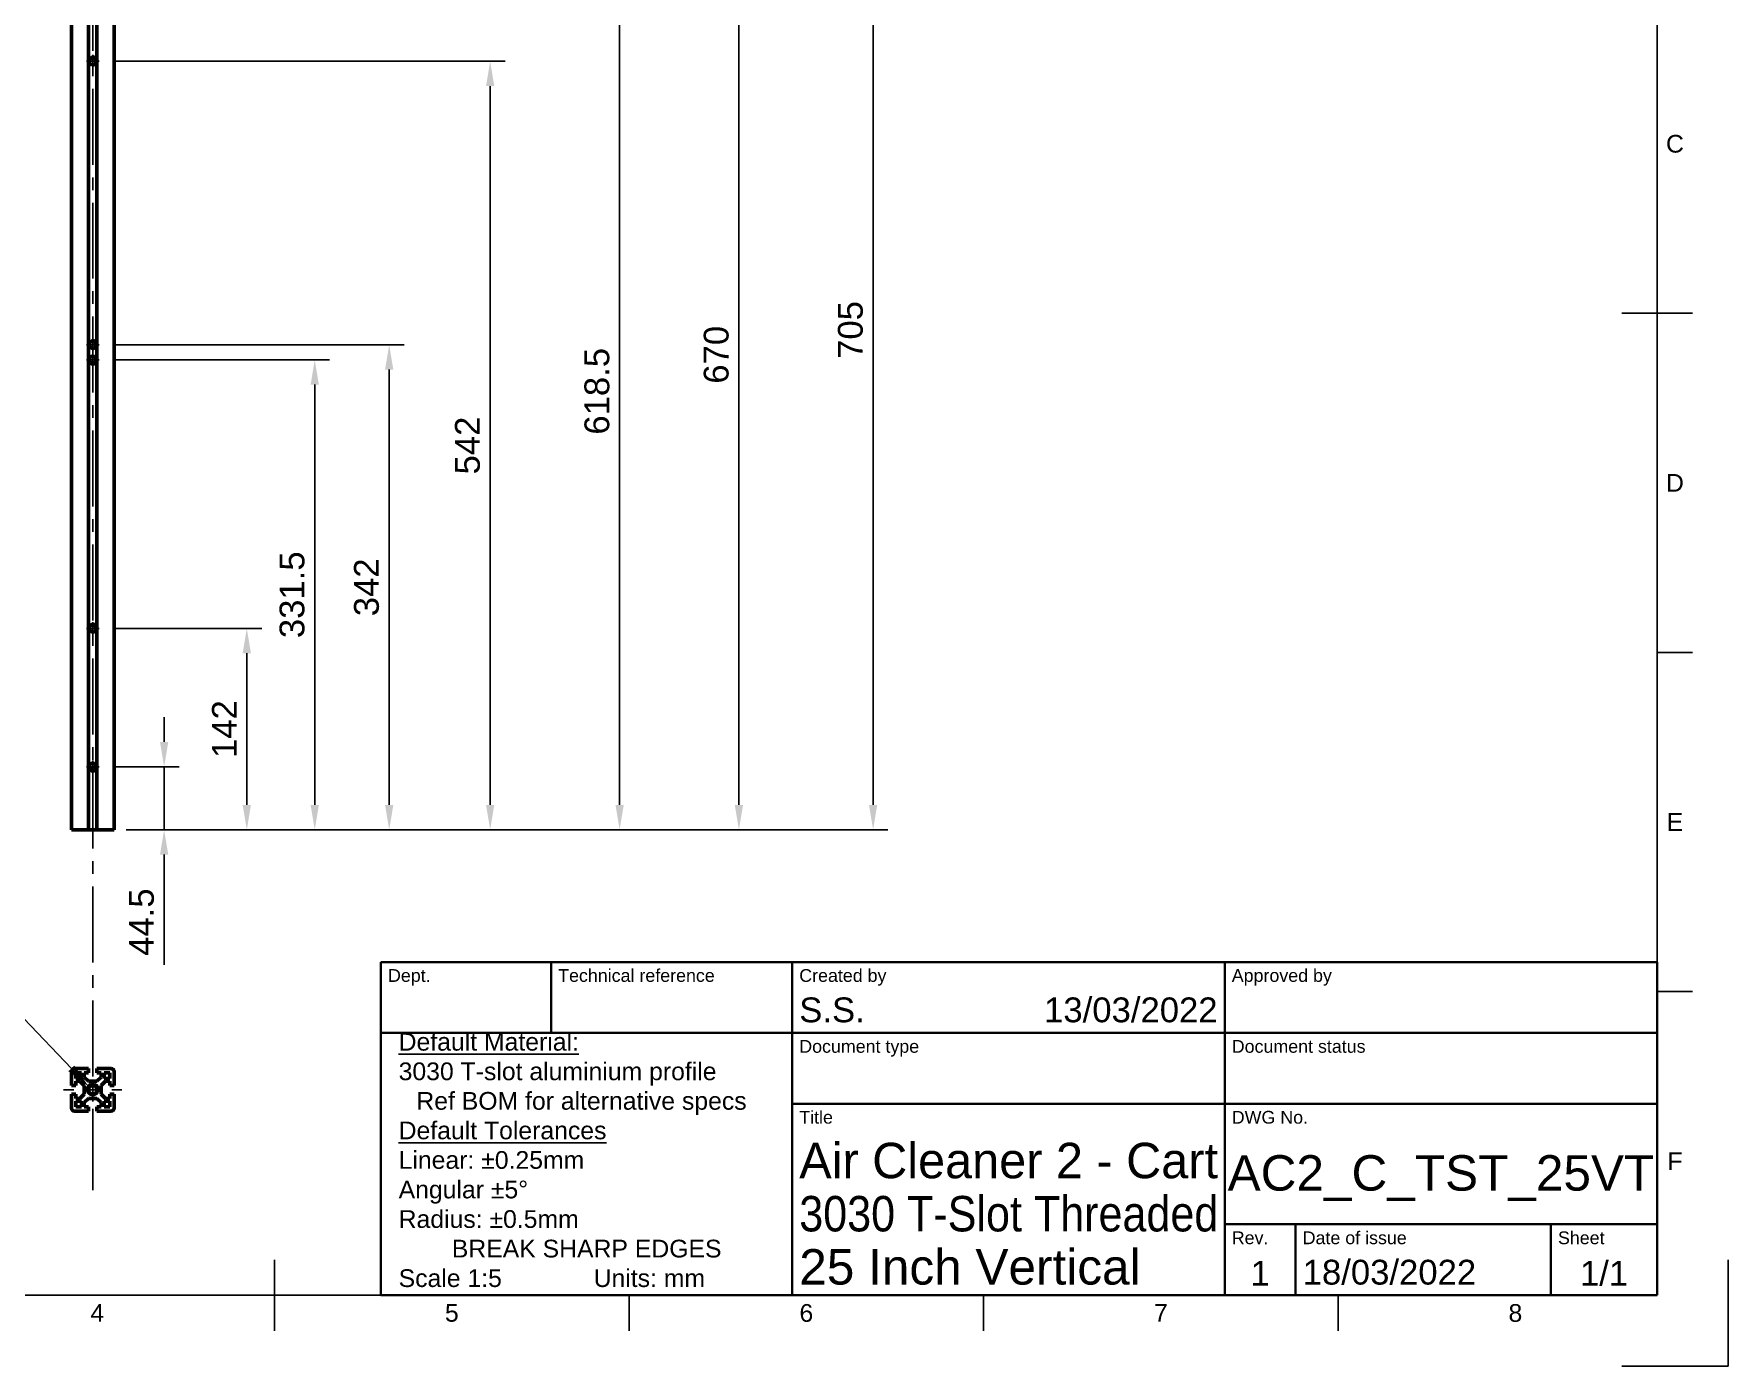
# Model space of a CAD drawing. Header units: millimetres. Extents: x 0 to 420, y 0 to 297.
# Drawn here: x 181.1 to 420, y 0 to 187.9 of the extents above; entities that cross this region are included whole.
import ezdxf
from ezdxf import colors
from ezdxf.entities.mleader import LeaderData, LeaderLine
from ezdxf.enums import TextEntityAlignment as Align
from ezdxf.math import Vec2, Vec3

# ---------------------------------------------------------------- set-up
doc = ezdxf.new("R2010")
doc.units = ezdxf.units.MM
doc.header["$LTSCALE"] = 0.75
doc.linetypes.add('CENTER2', pattern=[28.575, 19.05, -3.175, 3.175, -3.175])
for name, color, linetype, lineweight in [('Annotations', 7, 'Continuous', 25), ('Border', 7, 'Continuous', 25), ('Center Lines', 7, 'CENTER2', 25), ('Dimensions', 7, 'Continuous', 25), ('TitleBlock', 7, 'Continuous', 35), ('Visible', 7, 'Continuous', 50)]:
    doc.layers.add(name, color=color, linetype=linetype, lineweight=lineweight)
doc.styles.add('FusionTitle', font='arial.ttf')
doc.styles.get("Standard").update_dxf_attribs({"font": 'arial.ttf'})
doc.dimstyles.new('ISO-25', dxfattribs={"dimtxt": 3.5, "dimasz": 3.5, "dimexe": 2.1, "dimexo": 2.1, "dimgap": 1.4, "dimtad": 1, "dimzin": 12, "dimdsep": 46, "dimtxsty": 'Standard', "dimcen": 0, "dimclrd": 256, "dimclre": 256, "dimclrt": 256, "dimazin": 3, "dimtp": 0.1, "dimtm": 0.1, "dimtfac": 0.714286, "dimtmove": 0, "dimatfit": 3, "dimfxl": 1, "dimtzin": 12, "dimarcsym": 0})

# ---------------------------------------------------------------- blocks, each defined once
blk = doc.blocks.new('ISO_A3_SHEET')
at = {"layer": 'Border'}
for p, q in [((410, 287), (410, 10)), ((415, 148.5), (405, 148.5)), ((415, 100.66667), (410, 100.66667)), ((415, 52.83334), (410, 52.83334)), ((215, 5), (215, 15)), ((20, 10), (410, 10)), ((265, 5), (265, 10)), ((315, 5), (315, 10)), ((365, 5), (365, 10))]:
    blk.add_line(p, q, dxfattribs=at)
at = {"layer": 'Defpoints'}
for p, q in [((420, 0), (420, 15)), ((405, 0), (420, 0))]:
    blk.add_line(p, q, dxfattribs=at)
at = {"layer": 'Border', "style": 'FusionTitle'}
for s, p in [('C', (412.5, 172.41667)), ('D', (412.5, 124.58334)), ('E', (412.5, 76.75001)), ('F', (412.5, 28.91668)), ('4', (190, 7.5)), ('5', (240, 7.5)), ('6', (290, 7.5)), ('7', (340, 7.5)), ('8', (390, 7.5))]:
    blk.add_text(s, height=2.5, dxfattribs=at).set_placement(p, align=Align.MIDDLE)
blk = doc.blocks.new('ISO_TITLEBLOCK')
at = {"layer": 'TitleBlock'}
for p, q in [((0, 47), (-180, 47)), ((-180, 47), (-180, 0)), ((-156, 37), (-156, 47)), ((-122, 0), (-122, 47)), ((-61, 0), (-61, 47)), ((0, 0), (0, 47)), ((-180, 37), (0, 37)), ((-122, 27), (0, 27)), ((-61, 10), (0, 10)), ((-51, 0), (-51, 10)), ((-15, 0), (-15, 10)), ((-180, 0), (0, 0))]:
    blk.add_line(p, q, dxfattribs=at)
at = {"layer": 'TitleBlock', "style": 'FusionTitle'}
for s, p in [('Dept.', (-179, 46)), ('Technical reference', (-155, 46)), ('Created by', (-121, 46)), ('Approved by', (-60, 46)), ('Document type', (-121, 36)), ('Document status', (-60, 36)), ('Title', (-121, 26)), ('DWG No.', (-60, 26)), ('Rev.', (-60, 9)), ('Date of issue', (-50, 9)), ('Sheet', (-14, 9))]:
    blk.add_text(s, height=1.8, dxfattribs=at).set_placement(p, align=Align.TOP_LEFT)
for tag, height, p in [('DEPT', 3.5, (-179, 42)), ('TECHNICAL_REFERENCE', 3.5, (-155, 42)), ('CREATED_BY', 3.5, (-121, 42)), ('APPROVED_BY', 3.5, (-60, 42)), ('DOCUMENT_TYPE', 3.5, (-121, 32)), ('DOCUMENT_STATUS', 3.5, (-60, 32)), ('TITLE_1', 5, (-121, 21.5)), ('TITLE_2', 5, (-121, 14)), ('TITLE_3', 5, (-121, 6.5)), ('DATE_OF_ISSUE', 3.5, (-50, 5))]:
    blk.add_attdef(tag, text='', height=height, dxfattribs=at).set_placement(p, align=Align.TOP_LEFT)
for tag, p in [('CREATED_DATE', (-62, 42)), ('APPROVED_DATE', (-0.99, 42))]:
    blk.add_attdef(tag, text='', height=3.5, dxfattribs=at).set_placement(p, align=Align.TOP_RIGHT)
for tag, height, p in [('DRAWING_NUMBER', 5, (-30.5, 19.75)), ('REV', 3.5, (-56, 4.85)), ('SHEET', 3.5, (-7.5, 4.85))]:
    blk.add_attdef(tag, text='', height=height, dxfattribs=at).set_placement(p, align=Align.TOP_CENTER)
blk = doc.blocks.new('*U7')
at = {"layer": 'Center Lines', "color": 0, "ltscale": 0.75, "transparency": 16777216}
for p, q in [((0, 2.678906), (0, 4.1)), ((-4.1, 0), (-2.678906, 0)), ((2.678906, 0), (4.1, 0)), ((0, -4.1), (0, -2.678906))]:
    blk.add_line(p, q, dxfattribs=at)
at = {"layer": 'Center Lines', "color": 0, "linetype": 'Continuous', "ltscale": 0.75, "transparency": 16777216}
for p, q in [((-0.892969, 0), (0.892969, 0)), ((0, -0.892969), (0, 0.892969))]:
    blk.add_line(p, q, dxfattribs=at)
blk = doc.blocks.new('*U8')
at = {"layer": 'Center Lines', "color": 0, "linetype": 'Continuous', "ltscale": 0.75, "transparency": 16777216}
for p, q in [((-0.892969, 0), (0.892969, 0)), ((0, -0.892969), (0, 0.892969))]:
    blk.add_line(p, q, dxfattribs=at)
blk = doc.blocks.new('*U9')
at = {"layer": 'Center Lines', "color": 0, "linetype": 'Continuous', "ltscale": 0.75, "transparency": 16777216}
for p, q in [((-0.892969, 0), (0.892969, 0)), ((0, -0.892969), (0, 0.892969))]:
    blk.add_line(p, q, dxfattribs=at)
blk = doc.blocks.new('*U10')
at = {"layer": 'Center Lines', "color": 0, "linetype": 'Continuous', "ltscale": 0.75, "transparency": 16777216}
for p, q in [((-0.892969, 0), (0.892969, 0)), ((0, -0.892969), (0, 0.892969))]:
    blk.add_line(p, q, dxfattribs=at)
blk = doc.blocks.new('*U11')
at = {"layer": 'Center Lines', "color": 0, "linetype": 'Continuous', "ltscale": 0.75, "transparency": 16777216}
for p, q in [((-0.892969, 0), (0.892969, 0)), ((0, -0.892969), (0, 0.892969))]:
    blk.add_line(p, q, dxfattribs=at)
blk = doc.blocks.new('*U12')
at = {"layer": 'Center Lines', "color": 0, "linetype": 'Continuous', "ltscale": 0.75, "transparency": 16777216}
for p, q in [((-0.892969, 0), (0.892969, 0)), ((0, -0.892969), (0, 0.892969))]:
    blk.add_line(p, q, dxfattribs=at)
blk = doc.blocks.new('*D42')
at = {"layer": 'Defpoints', "color": 0, "transparency": 16777216}
for p in [(190.2507, 84.550692), (199.427866, 84.550692), (192.357734, 75.650682)]:
    blk.add_point(p, dxfattribs=at)
at = {"layer": 'Dimensions', "lineweight": -2, "transparency": 16777216}
for p, q in [((199.427866, 88.050692), (199.427866, 91.550692)), ((192.3507, 84.550692), (201.527866, 84.550692)), ((199.427866, 84.550692), (199.427866, 75.650682)), ((194.457734, 75.650682), (201.527866, 75.650682)), ((199.427866, 72.150682), (199.427866, 56.592156))]:
    blk.add_line(p, q, dxfattribs=at)
at = {"layer": 'Dimensions', "transparency": 16777216}
for points in [[(198.844533, 88.050692), (200.0112, 88.050692), (199.427866, 84.550692)], [(198.844533, 72.150682), (200.0112, 72.150682), (199.427866, 75.650682)]]:
    blk.add_solid(points, dxfattribs=at)
at = {"layer": 'Dimensions', "transparency": 16777216, "insert": (196.248023, 62.621419), "char_height": 3.5, "attachment_point": 5, "rotation": 90}
blk.add_mtext('44.5', dxfattribs=at)
blk = doc.blocks.new('*D43')
at = {"layer": 'Defpoints', "color": 0, "transparency": 16777216}
for p in [(190.250702, 104.050882), (211.085493, 104.050882), (192.357734, 75.650682)]:
    blk.add_point(p, dxfattribs=at)
at = {"layer": 'Dimensions', "lineweight": -2, "transparency": 16777216}
for p, q in [((192.350702, 104.050882), (213.185493, 104.050882)), ((211.085493, 79.150682), (211.085493, 100.550882)), ((194.457734, 75.650682), (213.185493, 75.650682))]:
    blk.add_line(p, q, dxfattribs=at)
at = {"layer": 'Dimensions', "transparency": 16777216}
for points in [[(210.50216, 100.550882), (211.668827, 100.550882), (211.085493, 104.050882)], [(210.50216, 79.150682), (211.668827, 79.150682), (211.085493, 75.650682)]]:
    blk.add_solid(points, dxfattribs=at)
at = {"layer": 'Dimensions', "transparency": 16777216, "insert": (207.928331, 89.850782), "char_height": 3.5, "attachment_point": 5, "rotation": 90}
blk.add_mtext('142', dxfattribs=at)
blk = doc.blocks.new('*D44')
at = {"layer": 'Defpoints', "color": 0, "transparency": 16777216}
for p in [(190.2507, 141.950692), (220.669535, 141.950692), (192.357734, 75.650682)]:
    blk.add_point(p, dxfattribs=at)
at = {"layer": 'Dimensions', "lineweight": -2, "transparency": 16777216}
for p, q in [((192.3507, 141.950692), (222.769535, 141.950692)), ((220.669535, 79.150682), (220.669535, 138.450692)), ((194.457734, 75.650682), (222.769535, 75.650682))]:
    blk.add_line(p, q, dxfattribs=at)
at = {"layer": 'Dimensions', "transparency": 16777216}
for points in [[(220.086201, 138.450692), (221.252868, 138.450692), (220.669535, 141.950692)], [(220.086201, 79.150682), (221.252868, 79.150682), (220.669535, 75.650682)]]:
    blk.add_solid(points, dxfattribs=at)
at = {"layer": 'Dimensions', "transparency": 16777216, "insert": (217.481335, 108.800687), "char_height": 3.5, "attachment_point": 5, "rotation": 90}
blk.add_mtext('331.5', dxfattribs=at)
blk = doc.blocks.new('*D45')
at = {"layer": 'Defpoints', "color": 0, "transparency": 16777216}
for p in [(190.250702, 144.050882), (231.169535, 144.050882), (192.357734, 75.650682)]:
    blk.add_point(p, dxfattribs=at)
at = {"layer": 'Dimensions', "lineweight": -2, "transparency": 16777216}
for p, q in [((192.350702, 144.050882), (233.269535, 144.050882)), ((231.169535, 79.150682), (231.169535, 140.550882)), ((194.457734, 75.650682), (233.269535, 75.650682))]:
    blk.add_line(p, q, dxfattribs=at)
at = {"layer": 'Dimensions', "transparency": 16777216}
for points in [[(230.586201, 140.550882), (231.752868, 140.550882), (231.169535, 144.050882)], [(230.586201, 79.150682), (231.752868, 79.150682), (231.169535, 75.650682)]]:
    blk.add_solid(points, dxfattribs=at)
at = {"layer": 'Dimensions', "transparency": 16777216, "insert": (227.981335, 109.850782), "char_height": 3.5, "attachment_point": 5, "rotation": 90}
blk.add_mtext('342', dxfattribs=at)
blk = doc.blocks.new('*D46')
at = {"layer": 'Defpoints', "color": 0, "transparency": 16777216}
for p in [(190.250702, 184.050882), (245.409404, 184.050882), (192.357734, 75.650682)]:
    blk.add_point(p, dxfattribs=at)
at = {"layer": 'Dimensions', "lineweight": -2, "transparency": 16777216}
for p, q in [((192.350702, 184.050882), (247.509404, 184.050882)), ((245.409404, 79.150682), (245.409404, 180.550882)), ((194.457734, 75.650682), (247.509404, 75.650682))]:
    blk.add_line(p, q, dxfattribs=at)
at = {"layer": 'Dimensions', "transparency": 16777216}
for points in [[(244.826071, 180.550882), (245.992738, 180.550882), (245.409404, 184.050882)], [(244.826071, 79.150682), (245.992738, 79.150682), (245.409404, 75.650682)]]:
    blk.add_solid(points, dxfattribs=at)
at = {"layer": 'Dimensions', "transparency": 16777216, "insert": (242.222399, 129.850782), "char_height": 3.5, "attachment_point": 5, "rotation": 90}
blk.add_mtext('542', dxfattribs=at)
blk = doc.blocks.new('*D47')
at = {"layer": 'Defpoints', "color": 0, "transparency": 16777216}
for p in [(190.2507, 199.350692), (263.665516, 199.350692), (192.357734, 75.650682)]:
    blk.add_point(p, dxfattribs=at)
at = {"layer": 'Dimensions', "lineweight": -2, "transparency": 16777216}
for p, q in [((192.3507, 199.350692), (265.765516, 199.350692)), ((263.665516, 79.150682), (263.665516, 195.850692)), ((194.457734, 75.650682), (265.765516, 75.650682))]:
    blk.add_line(p, q, dxfattribs=at)
at = {"layer": 'Dimensions', "transparency": 16777216}
for points in [[(263.082183, 195.850692), (264.248849, 195.850692), (263.665516, 199.350692)], [(263.082183, 79.150682), (264.248849, 79.150682), (263.665516, 75.650682)]]:
    blk.add_solid(points, dxfattribs=at)
at = {"layer": 'Dimensions', "transparency": 16777216, "insert": (260.478511, 137.500687), "char_height": 3.5, "attachment_point": 5, "rotation": 90}
blk.add_mtext('618.5', dxfattribs=at)
blk = doc.blocks.new('*D48')
at = {"layer": 'Defpoints', "color": 0, "transparency": 16777216}
for p in [(190.250715, 216.650669), (299.415908, 216.650669), (191.957734, 75.650682)]:
    blk.add_point(p, dxfattribs=at)
at = {"layer": 'Dimensions', "lineweight": -2, "transparency": 16777216}
for p, q in [((192.350715, 216.650669), (301.515908, 216.650669)), ((299.415908, 79.150682), (299.415908, 213.150669)), ((194.057734, 75.650682), (301.515908, 75.650682))]:
    blk.add_line(p, q, dxfattribs=at)
at = {"layer": 'Dimensions', "transparency": 16777216}
for points in [[(298.832575, 213.150669), (299.999242, 213.150669), (299.415908, 216.650669)], [(298.832575, 79.150682), (299.999242, 79.150682), (299.415908, 75.650682)]]:
    blk.add_solid(points, dxfattribs=at)
at = {"layer": 'Dimensions', "transparency": 16777216, "insert": (296.228903, 146.150676), "char_height": 3.5, "attachment_point": 5, "rotation": 90}
blk.add_mtext('705', dxfattribs=at)
blk = doc.blocks.new('*D57')
at = {"layer": 'Defpoints', "color": 0, "transparency": 16777216}
for p in [(190.250702, 209.650682), (280.491485, 209.650682), (192.357734, 75.650682)]:
    blk.add_point(p, dxfattribs=at)
at = {"layer": 'Dimensions', "lineweight": -2, "transparency": 16777216}
for p, q in [((192.350702, 209.650682), (282.591485, 209.650682)), ((280.491485, 79.150682), (280.491485, 206.150682)), ((194.457734, 75.650682), (282.591485, 75.650682))]:
    blk.add_line(p, q, dxfattribs=at)
at = {"layer": 'Dimensions', "transparency": 16777216}
for points in [[(279.908152, 206.150682), (281.074819, 206.150682), (280.491485, 209.650682)], [(279.908152, 79.150682), (281.074819, 79.150682), (280.491485, 75.650682)]]:
    blk.add_solid(points, dxfattribs=at)
at = {"layer": 'Dimensions', "transparency": 16777216, "insert": (277.30448, 142.650682), "char_height": 3.5, "attachment_point": 5, "rotation": 90}
blk.add_mtext('670', dxfattribs=at)
blk = doc.blocks.new('*U40')
at = {"layer": 'Center Lines', "color": 0, "ltscale": 0.75, "transparency": 16777216}
blk.add_line((0, -128.349644), (0, 124.018972), dxfattribs=at)

msp = doc.modelspace()

# ---------------------------------------------------------------- linework, layer by layer
at = {"layer": 'Visible', "extrusion": (0, 1, 0)}
for p, q in [((186.3577, 230.6507, 2.6), (186.3577, 75.6507, 2.6)), ((188.7577, 75.6507, 3), (188.7577, 230.6507, 3)), ((189.9577, 75.6507, 3), (189.9577, 230.6507, 3)), ((192.3577, 75.6507, 2.6), (192.3577, 230.6507, 2.6)), ((188.7577, 75.6507, 3), (186.7577, 75.6507, 3)), ((189.9577, 75.6507, 1.2), (188.7577, 75.6507, 1.2)), ((191.9577, 75.6507, 3), (189.9577, 75.6507, 3))]:
    msp.add_line(p, q, dxfattribs=at)
at = {"layer": 'Visible'}
for p, q in [((186.3577, 41.5696, 77.5), (186.3577, 39.5696, 77.5)), ((188.7577, 41.9696, 77.5), (186.7577, 41.9696, 77.5)), ((186.9577, 40.5696, 77.5), (186.9577, 41.3696, 77.5)), ((186.9577, 41.3696, 77.5), (187.7577, 41.3696, 77.5)), ((187.7577, 41.3696, 77.5), (187.7577, 40.5696, 77.5)), ((188.1577, 40.7696, 77.5), (188.1577, 41.3696, 77.5)), ((188.1577, 41.3696, 77.5), (188.7577, 41.3696, 77.5)), ((188.7577, 40.1696, 77.5), (188.1577, 40.7696, 77.5)), ((188.7577, 41.3696, 77.5), (188.7577, 41.9696, 77.5)), ((191.9577, 41.9696, 77.5), (189.9577, 41.9696, 77.5)), ((189.9577, 41.9696, 77.5), (189.9577, 41.3696, 77.5)), ((189.9577, 41.3696, 77.5), (190.5577, 41.3696, 77.5)), ((190.5577, 40.7696, 77.5), (189.9577, 40.1696, 77.5)), ((190.5577, 41.3696, 77.5), (190.5577, 40.7696, 77.5)), ((190.9577, 41.3696, 77.5), (191.7577, 41.3696, 77.5)), ((190.9577, 40.5696, 77.5), (190.9577, 41.3696, 77.5)), ((191.7577, 41.3696, 77.5), (191.7577, 40.5696, 77.5)), ((192.3577, 39.5696, 77.5), (192.3577, 41.5696, 77.5)), ((186.3577, 39.5696, 77.5), (186.9577, 39.5696, 77.5)), ((186.9577, 38.3696, 77.5), (186.3577, 38.3696, 77.5)), ((186.3577, 38.3696, 77.5), (186.3577, 36.3696, 77.5)), ((187.7577, 40.5696, 77.5), (186.9577, 40.5696, 77.5)), ((186.9577, 39.5696, 77.5), (186.9577, 40.1696, 77.5)), ((186.9577, 40.1696, 77.5), (187.5577, 40.1696, 77.5)), ((186.9577, 37.7696, 77.5), (186.9577, 38.3696, 77.5)), ((187.5577, 40.1696, 77.5), (188.1577, 39.5696, 77.5)), ((188.1577, 38.3696, 77.5), (187.5577, 37.7696, 77.5)), ((188.1577, 39.5696, 77.5), (188.1577, 38.3696, 77.5)), ((189.9577, 40.1696, 77.5), (188.7577, 40.1696, 77.5)), ((190.5577, 39.5696, 77.5), (191.1577, 40.1696, 77.5)), ((190.5577, 38.3696, 77.5), (190.5577, 39.5696, 77.5)), ((191.1577, 37.7696, 77.5), (190.5577, 38.3696, 77.5)), ((191.7577, 40.5696, 77.5), (190.9577, 40.5696, 77.5)), ((191.1577, 40.1696, 77.5), (191.7577, 40.1696, 77.5)), ((191.7577, 40.1696, 77.5), (191.7577, 39.5696, 77.5)), ((191.7577, 39.5696, 77.5), (192.3577, 39.5696, 77.5)), ((192.3577, 38.3696, 77.5), (191.7577, 38.3696, 77.5)), ((191.7577, 38.3696, 77.5), (191.7577, 37.7696, 77.5)), ((192.3577, 36.3696, 77.5), (192.3577, 38.3696, 77.5)), ((186.7577, 35.9696, 77.5), (188.7577, 35.9696, 77.5)), ((187.5577, 37.7696, 77.5), (186.9577, 37.7696, 77.5)), ((186.9577, 36.5696, 77.5), (186.9577, 37.3696, 77.5)), ((186.9577, 37.3696, 77.5), (187.7577, 37.3696, 77.5)), ((187.7577, 36.5696, 77.5), (186.9577, 36.5696, 77.5)), ((187.7577, 37.3696, 77.5), (187.7577, 36.5696, 77.5)), ((188.1577, 37.1696, 77.5), (188.7577, 37.7696, 77.5)), ((188.1577, 36.5696, 77.5), (188.1577, 37.1696, 77.5)), ((188.7577, 36.5696, 77.5), (188.1577, 36.5696, 77.5)), ((188.7577, 37.7696, 77.5), (189.9577, 37.7696, 77.5)), ((188.7577, 35.9696, 77.5), (188.7577, 36.5696, 77.5)), ((189.9577, 37.7696, 77.5), (190.5577, 37.1696, 77.5)), ((190.5577, 36.5696, 77.5), (189.9577, 36.5696, 77.5)), ((189.9577, 36.5696, 77.5), (189.9577, 35.9696, 77.5)), ((189.9577, 35.9696, 77.5), (191.9577, 35.9696, 77.5)), ((190.5577, 37.1696, 77.5), (190.5577, 36.5696, 77.5)), ((190.9577, 36.5696, 77.5), (190.9577, 37.3696, 77.5)), ((190.9577, 37.3696, 77.5), (191.7577, 37.3696, 77.5)), ((191.7577, 36.5696, 77.5), (190.9577, 36.5696, 77.5)), ((191.7577, 37.7696, 77.5), (191.1577, 37.7696, 77.5)), ((191.7577, 37.3696, 77.5), (191.7577, 36.5696, 77.5))]:
    msp.add_line(p, q, dxfattribs=at)
at = {"layer": 'Visible', "extrusion": (0, 0, -1)}
msp.add_circle((-189.3577, 38.9696, -73.5), 0.6, dxfattribs=at)
at = {"layer": 'Visible', "extrusion": (-3e-16, 1.06e-14, -1)}
for centre in [(-189.3577, 184.0509, -1.2), (-189.3577, 144.0509, -1.2), (-189.3577, 104.0509, -1.2)]:
    msp.add_arc(centre, 0.5035, 267.914138, 6.85416, dxfattribs=at)
at = {"layer": 'Visible', "extrusion": (-8.29e-14, -1.308e-13, -1)}
for centre in [(-189.3577, 184.0509, -1.2), (-189.3577, 144.0509, -1.2), (-189.3577, 104.0509, -1.2)]:
    msp.add_arc(centre, 0.6147, 122.41659, 152.351708, dxfattribs=at)
at = {"layer": 'Visible', "extrusion": (6.28e-14, -5.36e-14, -1)}
for centre in [(-189.3577, 141.9507, -1.2), (-189.3577, 84.5507, -1.2)]:
    msp.add_arc(centre, 0.5035, 40.529989, 139.470011, dxfattribs=at)
at = {"layer": 'Visible', "extrusion": (7e-15, -2.58e-14, -1)}
for centre in [(-189.3577, 141.9507, -1.2), (-189.3577, 84.5507, -1.2)]:
    msp.add_arc(centre, 0.6147, 255.032441, 284.967559, dxfattribs=at)
at = {"layer": 'Visible', "extrusion": (0, 1, 0)}
for centre, start, end in [((-186.7577, 2.6, 75.6507), 0, 90), ((-191.9577, 2.6, 75.6507), 90, 180)]:
    msp.add_arc(centre, 0.4, start, end, dxfattribs=at)
at = {"layer": 'Visible'}
for centre, radius, start, end in [((186.7577, 41.5696, 77.5), 0.4, 89.999989, 180), ((191.9577, 41.5696, 77.5), 0.4, 0, 90), ((189.3577, 38.9696, 77.5), 0.678, 220.613127, 319.386873), ((186.7577, 36.3696, 77.5), 0.4, 180, 270), ((191.9577, 36.3696, 77.5), 0.4, 270, 0)]:
    msp.add_arc(centre, radius, start, end, dxfattribs=at)
at = {"layer": 'Visible', "extrusion": (0, 0, -1)}
msp.add_arc((-189.3577, 38.9696, -77.5), 0.817, 74.990872, 105.009128, dxfattribs=at)
at = {"layer": 'Visible'}
for points, knots in [([(188.8578, 184.111, 1.2), (188.8585, 184.1775, 1.2), (188.8725, 184.2432, 1.2), (188.9254, 184.3683, 1.2), (188.9648, 184.4262, 1.2), (189.0651, 184.5258, 1.2), (189.1259, 184.5659, 1.2), (189.2617, 184.6221, 1.2), (189.3358, 184.6367, 1.2), (189.4582, 184.6371, 1.2), (189.5054, 184.6315, 1.2), (189.5986, 184.609, 1.2), (189.6442, 184.592, 1.2), (189.6873, 184.5698, 1.2)], [0, 0, 0, 0, 0.0997698, 0.0997698, 0.203618253, 0.203618253, 0.311543588, 0.311543588, 0.423543967, 0.423543967, 0.494427949, 0.494427949, 0.566847306, 0.566847306, 0.566847306, 0.566847306]), ([(189.3758, 183.5487, 1.055), (189.5074, 183.5546, 1.0633), (189.637, 183.6116, 1.0717), (189.7268, 183.7084, 1.08), (189.8501, 183.8412, 1.0914), (189.8928, 184.0435, 1.1029), (189.8338, 184.2148, 1.1144), (189.7755, 184.3843, 1.1257), (189.6202, 184.5165, 1.137), (189.4436, 184.547, 1.1484), (189.2661, 184.5777, 1.1597), (189.0744, 184.5044, 1.1711), (188.9627, 184.363, 1.1825), (188.9055, 184.2907, 1.1883), (188.8688, 184.2025, 1.1942), (188.8578, 184.111, 1.2)], [24.9079132, 24.9079132, 24.9079132, 24.9079132, 25.69413701, 25.69413701, 25.69413701, 26.77391661, 26.77391661, 26.77391661, 27.84176062, 27.84176062, 27.84176062, 28.91520157, 28.91520157, 28.91520157, 29.46426936, 29.46426936, 29.46426936, 29.46426936]), ([(188.8578, 144.111, 1.2), (188.8585, 144.1775, 1.2), (188.8725, 144.2432, 1.2), (188.9254, 144.3683, 1.2), (188.9648, 144.4262, 1.2), (189.0651, 144.5258, 1.2), (189.1259, 144.5659, 1.2), (189.2617, 144.6221, 1.2), (189.3358, 144.6367, 1.2), (189.4582, 144.6371, 1.2), (189.5054, 144.6315, 1.2), (189.5986, 144.609, 1.2), (189.6442, 144.592, 1.2), (189.6873, 144.5698, 1.2)], [0, 0, 0, 0, 0.0997698, 0.0997698, 0.203618253, 0.203618253, 0.311543588, 0.311543588, 0.423543967, 0.423543967, 0.494427949, 0.494427949, 0.566847306, 0.566847306, 0.566847306, 0.566847306]), ([(189.3758, 143.5487, 1.055), (189.5074, 143.5546, 1.0633), (189.637, 143.6116, 1.0717), (189.7268, 143.7084, 1.08), (189.8501, 143.8412, 1.0914), (189.8928, 144.0435, 1.1029), (189.8338, 144.2148, 1.1144), (189.7755, 144.3843, 1.1257), (189.6202, 144.5165, 1.137), (189.4436, 144.547, 1.1484), (189.2661, 144.5777, 1.1597), (189.0744, 144.5044, 1.1711), (188.9627, 144.363, 1.1825), (188.9055, 144.2907, 1.1883), (188.8688, 144.2025, 1.1942), (188.8578, 144.111, 1.2)], [24.9079132, 24.9079132, 24.9079132, 24.9079132, 25.69413701, 25.69413701, 25.69413701, 26.77391661, 26.77391661, 26.77391661, 27.84176062, 27.84176062, 27.84176062, 28.91520157, 28.91520157, 28.91520157, 29.46426936, 29.46426936, 29.46426936, 29.46426936]), ([(189.199, 141.3568, 1.2), (189.1254, 141.3838, 1.2), (189.0576, 141.4246, 1.2), (188.9439, 141.5284, 1.2), (188.8984, 141.5896, 1.2), (188.8351, 141.7238, 1.2), (188.8169, 141.795, 1.2), (188.8096, 141.9377, 1.2), (188.8194, 142.0076, 1.2), (188.8564, 142.1128, 1.2), (188.8748, 142.1502, 1.2), (188.9195, 142.219, 1.2), (188.9455, 142.2502, 1.2), (188.975, 142.2779, 1.2)], [0, 0, 0, 0, 0.117587534, 0.117587534, 0.23108734, 0.23108734, 0.340497787, 0.340497787, 0.445817318, 0.445817318, 0.508296731, 0.508296731, 0.56924861, 0.56924861, 0.56924861, 0.56924861]), ([(188.9751, 142.2778, 1.055), (188.9661, 142.2673, 1.0558), (188.9575, 142.2565, 1.0567), (188.9494, 142.2453, 1.0576), (188.8452, 142.1008, 1.0689), (188.8261, 141.8993, 1.0801), (188.9014, 141.7379, 1.0914), (188.9777, 141.5743, 1.1028), (189.1478, 141.4587, 1.1142), (189.328, 141.4481, 1.1256), (189.5064, 141.4375, 1.1369), (189.6873, 141.5302, 1.1482), (189.783, 141.6811, 1.1595), (189.8788, 141.8323, 1.1708), (189.8853, 142.0358, 1.1821), (189.7992, 142.1928, 1.1934), (189.7826, 142.223, 1.1956), (189.7629, 142.2516, 1.1978), (189.7404, 142.2779, 1.2)], [-4.55635616, -4.55635616, -4.55635616, -4.55635616, -4.47391531, -4.47391531, -4.47391531, -3.41262927, -3.41262927, -3.41262927, -2.33727673, -2.33727673, -2.33727673, -1.27242455, -1.27242455, -1.27242455, -0.20586661, -0.20586661, -0.20586661, 0, 0, 0, 0]), ([(188.8578, 104.111, 1.2), (188.8585, 104.1775, 1.2), (188.8725, 104.2432, 1.2), (188.9254, 104.3683, 1.2), (188.9648, 104.4262, 1.2), (189.0651, 104.5258, 1.2), (189.1259, 104.5659, 1.2), (189.2617, 104.6221, 1.2), (189.3358, 104.6367, 1.2), (189.4582, 104.6371, 1.2), (189.5054, 104.6315, 1.2), (189.5986, 104.609, 1.2), (189.6442, 104.592, 1.2), (189.6873, 104.5698, 1.2)], [0, 0, 0, 0, 0.0997698, 0.0997698, 0.203618253, 0.203618253, 0.311543588, 0.311543588, 0.423543967, 0.423543967, 0.494427949, 0.494427949, 0.566847306, 0.566847306, 0.566847306, 0.566847306]), ([(189.3758, 103.5487, 1.055), (189.5074, 103.5546, 1.0633), (189.637, 103.6116, 1.0717), (189.7268, 103.7084, 1.08), (189.8501, 103.8412, 1.0914), (189.8928, 104.0435, 1.1029), (189.8338, 104.2148, 1.1144), (189.7755, 104.3843, 1.1257), (189.6202, 104.5165, 1.137), (189.4436, 104.547, 1.1484), (189.2661, 104.5777, 1.1597), (189.0744, 104.5044, 1.1711), (188.9627, 104.363, 1.1825), (188.9055, 104.2907, 1.1883), (188.8688, 104.2025, 1.1942), (188.8578, 104.111, 1.2)], [24.9079132, 24.9079132, 24.9079132, 24.9079132, 25.69413701, 25.69413701, 25.69413701, 26.77391661, 26.77391661, 26.77391661, 27.84176062, 27.84176062, 27.84176062, 28.91520157, 28.91520157, 28.91520157, 29.46426936, 29.46426936, 29.46426936, 29.46426936]), ([(189.199, 83.9568, 1.2), (189.1254, 83.9838, 1.2), (189.0576, 84.0246, 1.2), (188.9439, 84.1284, 1.2), (188.8984, 84.1896, 1.2), (188.8351, 84.3238, 1.2), (188.8169, 84.395, 1.2), (188.8096, 84.5377, 1.2), (188.8194, 84.6076, 1.2), (188.8564, 84.7128, 1.2), (188.8748, 84.7502, 1.2), (188.9195, 84.819, 1.2), (188.9455, 84.8502, 1.2), (188.975, 84.8779, 1.2)], [0, 0, 0, 0, 0.117587534, 0.117587534, 0.23108734, 0.23108734, 0.340497787, 0.340497787, 0.445817318, 0.445817318, 0.508296731, 0.508296731, 0.56924861, 0.56924861, 0.56924861, 0.56924861]), ([(188.9751, 84.8778, 1.055), (188.9661, 84.8673, 1.0558), (188.9575, 84.8565, 1.0567), (188.9494, 84.8453, 1.0576), (188.8452, 84.7008, 1.0689), (188.8261, 84.4993, 1.0801), (188.9014, 84.3379, 1.0914), (188.9777, 84.1743, 1.1028), (189.1478, 84.0587, 1.1142), (189.328, 84.0481, 1.1256), (189.5064, 84.0375, 1.1369), (189.6873, 84.1302, 1.1482), (189.783, 84.2811, 1.1595), (189.8788, 84.4323, 1.1708), (189.8853, 84.6358, 1.1821), (189.7992, 84.7928, 1.1934), (189.7826, 84.823, 1.1956), (189.7629, 84.8516, 1.1978), (189.7404, 84.8779, 1.2)], [-4.55635616, -4.55635616, -4.55635616, -4.55635616, -4.47391531, -4.47391531, -4.47391531, -3.41262927, -3.41262927, -3.41262927, -2.33727673, -2.33727673, -2.33727673, -1.27242455, -1.27242455, -1.27242455, -0.20586661, -0.20586661, -0.20586661, 0, 0, 0, 0]), ([(188.8431, 38.5283, 77.5), (188.7783, 38.59, 77.5), (188.7263, 38.664, 77.5), (188.6517, 38.8306, 77.5), (188.631, 38.9222, 77.5), (188.625, 39.1116, 77.5), (188.6411, 39.2077, 77.5), (188.7099, 39.3917, 77.5), (188.7632, 39.4775, 77.5), (188.8739, 39.5971, 77.5), (188.9221, 39.6379, 77.5), (189.0281, 39.7081, 77.5), (189.0857, 39.737, 77.5), (189.1462, 39.7588, 77.5)], [0, 0, 0, 0, 0.134259234, 0.134259234, 0.273620838, 0.273620838, 0.418082467, 0.418082467, 0.567641738, 0.567641738, 0.661747867, 0.661747867, 0.757763665, 0.757763665, 0.757763665, 0.757763665]), ([(189.8711, 38.5293, 77.3186), (189.9507, 38.6225, 77.3258), (190.006, 38.7364, 77.333), (190.0263, 38.8573, 77.3402), (190.064, 39.0814, 77.3535), (189.9798, 39.3222, 77.3668), (189.8107, 39.474, 77.3802), (189.6436, 39.6241, 77.3934), (189.3989, 39.6827, 77.4065), (189.1819, 39.6244, 77.4197), (188.9617, 39.5653, 77.4331), (188.7773, 39.3876, 77.4465), (188.71, 39.1698, 77.4599), (188.6427, 38.9521, 77.4732), (188.6947, 38.7013, 77.4866), (188.8431, 38.5283, 77.5)], [-4.55925824, -4.55925824, -4.55925824, -4.55925824, -4.01691027, -4.01691027, -4.01691027, -3.01142321, -3.01142321, -3.01142321, -2.01723401, -2.01723401, -2.01723401, -1.008617, -1.008617, -1.008617, 0, 0, 0, 0]), ([(189.5693, 39.7588, 77.5), (189.6675, 39.7234, 77.5), (189.7579, 39.6694, 77.5), (189.91, 39.5318, 77.5), (189.971, 39.4504, 77.5), (190.0565, 39.2716, 77.5), (190.0812, 39.1765, 77.5), (190.0919, 38.9856, 77.5), (190.0791, 38.8917, 77.5), (190.0302, 38.7505, 77.5), (190.0059, 38.7003, 77.5), (189.9464, 38.6078, 77.5), (189.9117, 38.5658, 77.5), (189.8724, 38.5283, 77.5)], [0, 0, 0, 0, 0.156510433, 0.156510433, 0.307908356, 0.307908356, 0.454191613, 0.454191613, 0.595358102, 0.595358102, 0.679010537, 0.679010537, 0.760759817, 0.760759817, 0.760759817, 0.760759817])]:
    msp.add_open_spline(points, degree=3, knots=knots, dxfattribs=at)
at = {"layer": 'Visible', "extrusion": (-2.32687e-11, 1.0675e-12, -1)}
msp.add_open_spline([(189.9022, 184.3361, 1.2), (189.9323, 184.2637, 1.2), (189.9481, 184.1862, 1.2), (189.9487, 184.0323, 1.2), (189.9344, 183.9573, 1.2), (189.8786, 183.8199, 1.2), (189.8385, 183.7583, 1.2), (189.7385, 183.6563, 1.2), (189.6803, 183.6162, 1.2), (189.5779, 183.5722, 1.2), (189.5379, 183.5603, 1.2), (189.457, 183.5467, 1.2), (189.4164, 183.5448, 1.2), (189.3761, 183.5477, 1.2)], degree=3, knots=[0, 0, 0, 0, 0.117587534, 0.117587534, 0.23108734, 0.23108734, 0.340497787, 0.340497787, 0.445817318, 0.445817318, 0.508296731, 0.508296731, 0.569248611, 0.569248611, 0.569248611, 0.569248611], dxfattribs=at)
at = {"layer": 'Visible', "extrusion": (-1.41635e-11, 6.498e-13, -1)}
msp.add_open_spline([(189.9022, 144.3361, 1.2), (189.9323, 144.2637, 1.2), (189.9481, 144.1862, 1.2), (189.9487, 144.0323, 1.2), (189.9344, 143.9573, 1.2), (189.8786, 143.8199, 1.2), (189.8385, 143.7583, 1.2), (189.7385, 143.6563, 1.2), (189.6803, 143.6162, 1.2), (189.5779, 143.5722, 1.2), (189.5379, 143.5603, 1.2), (189.457, 143.5467, 1.2), (189.4164, 143.5448, 1.2), (189.3761, 143.5477, 1.2)], degree=3, knots=[0, 0, 0, 0, 0.117587534, 0.117587534, 0.23108734, 0.23108734, 0.340497787, 0.340497787, 0.445817318, 0.445817318, 0.508296731, 0.508296731, 0.56924861, 0.56924861, 0.56924861, 0.56924861], dxfattribs=at)
at = {"layer": 'Visible', "extrusion": (9.0334e-12, 2.741e-12, -1)}
msp.add_open_spline([(189.7404, 142.2779, 1.2), (189.7889, 142.2323, 1.2), (189.8278, 142.1776, 1.2), (189.8841, 142.0539, 1.2), (189.9, 141.9858, 1.2), (189.9054, 141.8445, 1.2), (189.8937, 141.7726, 1.2), (189.8432, 141.6346, 1.2), (189.8037, 141.5701, 1.2), (189.7211, 141.4798, 1.2), (189.685, 141.4489, 1.2), (189.6054, 141.3955, 1.2), (189.562, 141.3735, 1.2), (189.5165, 141.3568, 1.2)], degree=3, knots=[0, 0, 0, 0, 0.0997698, 0.0997698, 0.203618253, 0.203618253, 0.311543588, 0.311543588, 0.423543967, 0.423543967, 0.494427949, 0.494427949, 0.566847306, 0.566847306, 0.566847306, 0.566847306], dxfattribs=at)
at = {"layer": 'Visible', "extrusion": (-6.0701e-12, 2.785e-13, -1)}
msp.add_open_spline([(189.9022, 104.3361, 1.2), (189.9323, 104.2637, 1.2), (189.9481, 104.1862, 1.2), (189.9487, 104.0323, 1.2), (189.9344, 103.9573, 1.2), (189.8786, 103.8199, 1.2), (189.8385, 103.7583, 1.2), (189.7385, 103.6563, 1.2), (189.6803, 103.6162, 1.2), (189.5779, 103.5722, 1.2), (189.5379, 103.5603, 1.2), (189.457, 103.5467, 1.2), (189.4164, 103.5448, 1.2), (189.3761, 103.5477, 1.2)], degree=3, knots=[0, 0, 0, 0, 0.117587534, 0.117587534, 0.23108734, 0.23108734, 0.340497787, 0.340497787, 0.445817318, 0.445817318, 0.508296731, 0.508296731, 0.56924861, 0.56924861, 0.56924861, 0.56924861], dxfattribs=at)
at = {"layer": 'Visible', "extrusion": (1.8067e-12, 5.482e-13, -1)}
msp.add_open_spline([(189.7404, 84.8779, 1.2), (189.7889, 84.8323, 1.2), (189.8278, 84.7776, 1.2), (189.8841, 84.6539, 1.2), (189.9, 84.5858, 1.2), (189.9054, 84.4445, 1.2), (189.8937, 84.3726, 1.2), (189.8432, 84.2346, 1.2), (189.8037, 84.1701, 1.2), (189.7211, 84.0798, 1.2), (189.685, 84.0489, 1.2), (189.6054, 83.9955, 1.2), (189.562, 83.9735, 1.2), (189.5165, 83.9568, 1.2)], degree=3, knots=[0, 0, 0, 0, 0.0997698, 0.0997698, 0.203618253, 0.203618253, 0.311543588, 0.311543588, 0.423543967, 0.423543967, 0.494427949, 0.494427949, 0.566847306, 0.566847306, 0.566847306, 0.566847306], dxfattribs=at)
at = {"layer": 'Visible'}
msp.add_open_spline([(188.8431, 38.5283, 73.5), (188.8431, 38.5283, 73.5), (188.8431, 38.5283, 73.5), (188.8431, 38.5283, 73.5)], degree=3, dxfattribs=at)

# ---------------------------------------------------------------- block references
at = {"layer": 'Border'}
msp.add_blockref('ISO_A3_SHEET', (0, 0), dxfattribs=at)
at = {"layer": 'Center Lines', "ltscale": 0.75}
for name, p in [('*U40', (189.3577, 153.1507)), ('*U12', (189.3577, 184.0509)), ('*U11', (189.3577, 144.0509)), ('*U10', (189.3577, 141.9507)), ('*U9', (189.3577, 104.0509)), ('*U8', (189.3577, 84.5507)), ('*U7', (189.3577, 38.9696))]:
    msp.add_blockref(name, p, dxfattribs=at)
at = {"layer": 'TitleBlock'}
ref = msp.add_blockref('ISO_TITLEBLOCK', (410, 10), dxfattribs=at)
ref.add_attrib('DATE_OF_ISSUE', '18/03/2022', dxfattribs={"height": 3.5, "style": 'FusionTitle'}).set_placement((360, 15), align=Align.TOP_LEFT)
ref.add_attrib('REV', '1', dxfattribs={"height": 3.5, "style": 'FusionTitle'}).set_placement((354, 14.85), align=Align.TOP_CENTER)
ref.add_attrib('TITLE_3', '25 Inch Vertical', dxfattribs={"height": 5, "style": 'FusionTitle'}).set_placement((289, 16.5), align=Align.TOP_LEFT)
ref.add_attrib('CREATED_DATE', '13/03/2022', dxfattribs={"height": 3.5, "style": 'FusionTitle'}).set_placement((348, 52), align=Align.TOP_RIGHT)
ref.add_attrib('SHEET', '1/1', dxfattribs={"height": 3.5, "style": 'FusionTitle'}).set_placement((402.5, 14.85), align=Align.TOP_CENTER)
ref.add_attrib('TITLE_2', '3030 T-Slot Threaded', dxfattribs={"height": 5, "style": 'FusionTitle', "width": 0.869866}).set_placement((289, 24), align=Align.TOP_LEFT)
ref.add_attrib('DRAWING_NUMBER', 'AC2_C_TST_25VT', dxfattribs={"height": 5, "style": 'FusionTitle'}).set_placement((379.5, 29.7514), align=Align.TOP_CENTER)
ref.add_attrib('TITLE_1', 'Air Cleaner 2 - Cart', dxfattribs={"height": 5, "style": 'FusionTitle', "width": 0.98161}).set_placement((289, 31.5), align=Align.TOP_LEFT)
ref.add_attrib('CREATED_BY', 'S.S.', dxfattribs={"height": 3.5, "style": 'FusionTitle'}).set_placement((289, 52), align=Align.TOP_LEFT)

# ---------------------------------------------------------------- texts
at = {"layer": 'Annotations', "insert": (230, 47), "char_height": 2.5, "attachment_point": 1}
msp.add_mtext_dynamic_manual_height_columns('\\pi-2.5,l5;{\\LDefault Material: ^J}3030 T-slot aluminium profile\\P\\pi2.5,l2.5;Ref BOM for alternative specs\\P\\pi-2.5,l5;{\\LDefault Tolerances^J}Linear: ±0.25mm ^JAngular ±5° ^JRadius: ±0.5mm\\P\\pi0,l0;^IBREAK SHARP EDGES\\P\\pl2.5;Scale 1:5^I^IUnits: mm', width=58, gutter_width=17.5, heights=[0], dxfattribs=at)

# ---------------------------------------------------------------- dimensions: what is measured, and where the dimension line sits
at = {"layer": 'Dimensions'}
for base, p1, p2, picture, middle in [((299.4159, 216.6507), (191.9577, 75.6507), (190.2507, 216.6507), '*D48', (299.4159, 146.1507)), ((263.6655, 199.3507), (192.3577, 75.6507), (190.2507, 199.3507), '*D47', (263.6655, 137.5007)), ((245.4094, 184.0509), (192.3577, 75.6507), (190.2507, 184.0509), '*D46', (245.4094, 129.8508)), ((231.1695, 144.0509), (192.3577, 75.6507), (190.2507, 144.0509), '*D45', (231.1695, 109.8508)), ((220.6695, 141.9507), (192.3577, 75.6507), (190.2507, 141.9507), '*D44', (220.6695, 108.8007)), ((211.0855, 104.0509), (192.3577, 75.6507), (190.2507, 104.0509), '*D43', (211.0855, 89.8508)), ((199.4279, 84.5507), (192.3577, 75.6507), (190.2507, 84.5507), '*D42', (199.4279, 62.6214))]:
    dim = msp.add_linear_dim(base=base, p1=p1, p2=p2, angle=90, dimstyle='ISO-25', override={"dimlfac": 5}, dxfattribs=at)
    dim.commit()
    dim.dimension.update_dxf_attribs({"geometry": picture, "text_midpoint": middle, "dimtype": 160})
dim = msp.add_linear_dim(base=(280.4915, 209.6507), p1=(192.3577, 75.6507), p2=(190.2507, 209.6507), angle=90, dimstyle='ISO-25', override={"dimlfac": 5, "dimclrd": 256, "dimclre": 256}, dxfattribs=at)
dim.commit()
dim.dimension.update_dxf_attribs({"geometry": '*D57', "text_midpoint": (277.3045, 142.6507)})

# ---------------------------------------------------------------- leaders
at = {"layer": 'Annotations'}
ml = msp.add_multileader_mtext('Standard', dxfattribs=at)
ml.set_content(' M8x1.25 6H {\\Famgdt|c0;x}20', color=256)
ml.set_leader_properties()
ml.build(insert=Vec2(0, 0))
ml.multileader.update_dxf_attribs({"text_left_attachment_type": 5, "text_right_attachment_type": 5, "dogleg_length": 3.5, "arrow_head_size": 3.5})
ctx = ml.context
ctx.base_point, ctx.char_height, ctx.arrow_head_size, ctx.landing_gap_size, ctx.plane_origin = Vec3(137.6778, 49.0418), 3.5, 3.5, 0, Vec3(200.6262, 39.8729)
ctx.left_attachment, ctx.right_attachment, ctx.text_align_type = 5, 5, 2
notes = []
notes.append((ctx, [(0, (1, 1, 0), (179.6282, 49.0418), (-1, 0), 3.5, [(0, [(188.7593, 39.4607)], 0, [])])]))
ctx.mtext.insert, ctx.mtext.alignment, ctx.mtext.flow_direction = Vec3(176.1282, 53.2561), 3, 5
for ctx, leaders in notes:
    for number, flags, end, landing, length, lines in leaders:
        leader = LeaderData()
        leader.index, (leader.has_last_leader_line, leader.has_dogleg_vector, leader.attachment_direction) = number, flags
        leader.last_leader_point, leader.dogleg_vector, leader.dogleg_length = Vec3(end), Vec3(landing), length
        for number, points, colour, breaks in lines:
            line = LeaderLine()
            line.index, line.vertices, line.color, line.breaks = number, Vec3.list(points), colors.encode_raw_color(colour), breaks
            leader.lines.append(line)
        ctx.leaders.append(leader)

doc.saveas('drawing.dxf')
